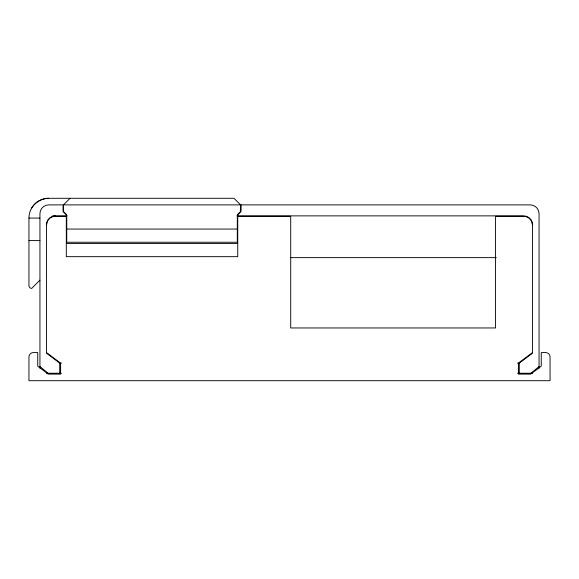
<?xml version="1.0" encoding="UTF-8"?>
<svg xmlns="http://www.w3.org/2000/svg" width="579" height="579" viewBox="0 0 579 579"><rect width="100%" height="100%" fill="white"/><g stroke="black" fill="none" stroke-linecap="round" stroke-linejoin="round"><path stroke-width="0.87" d="M31.599 208.179C35.051 202.158 41.789 198.271 48.73 198.293L234.003 198.293L240.596 204.886L240.596 211.48L237.303 214.773L237.303 242.246L66.751 242.246L66.751 214.773L63.458 211.48L63.458 204.886L70.052 198.293M39.937 280.156L31.7 288.4A2.75 2.75 0 0 1 28.95 285.657L28.95 218.073A19.78 19.78 0 0 1 48.73 198.293M530.9 373.238L539.063 366.536M532.47 352.575L518.4 363.134L518.4 374.114L530.719 374.114L541.256 366.203L541.256 352.575L545.657 352.575A4.393 4.393 0 0 1 550.05 356.975L550.05 380.707L28.95 380.707L28.95 356.975A4.393 4.393 0 0 1 33.343 352.575L37.744 352.575L37.744 366.203L48.281 374.114L60.6 374.114L60.6 363.134L46.53 352.575M517.474 363.127L519.283 363.127L532.47 353.233L532.47 224.666A8.794 8.794 0 0 0 523.677 215.873L237.057 215.873M63.458 204.886L530.27 204.886A8.794 8.794 0 0 1 539.063 213.673L539.063 368.208M52.689 215.873L67.077 215.873M28.95 218.073L39.937 218.073M66.751 229.06L237.303 229.06M28.95 240.596L39.937 240.596M66.31 243.484L237.745 243.484M290.296 257.633L496.326 257.633M55.323 215.873A8.794 8.794 0 0 0 46.53 224.666L46.53 353.233L59.717 363.127L61.526 363.127M46.465 373.238L61.526 373.238M517.474 373.238L532.535 373.238M39.937 366.536L48.1 373.238M519.283 363.127L519.283 373.238M241.038 204.886L241.038 211.48L237.745 214.773L237.745 215.873M66.31 215.873L66.31 214.773L63.017 211.48L63.017 204.886L48.73 204.886A8.794 8.794 0 0 0 39.937 213.673L39.937 368.208M59.717 363.127L59.717 373.238M532.47 225.101A8.794 8.794 0 0 0 523.677 216.314L495.544 216.314L495.544 327.96L290.709 327.96L290.709 216.314L237.745 216.314L237.745 256.671L66.31 256.671L66.31 216.314L55.323 216.314A8.794 8.794 0 0 0 46.53 225.101"/></g></svg>
